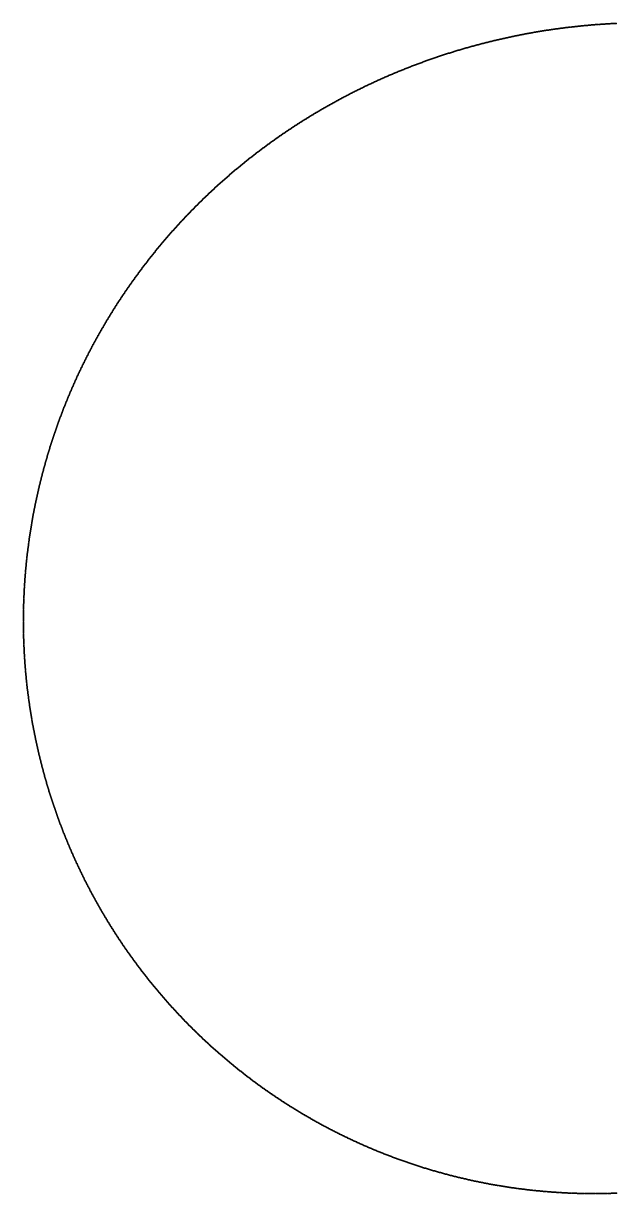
# Model space of a CAD drawing. Header units: metres. Extents: x -287 to 245, y -279 to 246.
# Drawn here: x -287 to -21, y -279 to 246 of the extents above; entities that cross this region are included whole.
import ezdxf

# ---------------------------------------------------------------- set-up
doc = ezdxf.new("R2010")
doc.units = ezdxf.units.M

msp = doc.modelspace()

# ---------------------------------------------------------------- linework, layer by layer
for p in [(-61.07, 241.41), (-60.62, 241.49), (-60.17, 241.57), (-59.71, 241.66), (-59.26, 241.74), (-58.8, 241.82), (-58.35, 241.9), (-57.89, 241.98), (-57.44, 242.06), (-56.98, 242.14), (-56.53, 242.21), (-56.07, 242.29), (-55.62, 242.36), (-55.16, 242.44), (-54.71, 242.51), (-54.25, 242.59), (-53.8, 242.66), (-53.34, 242.73), (-52.89, 242.8), (-52.43, 242.88), (-51.97, 242.95), (-51.52, 243.01), (-51.06, 243.08), (-50.6, 243.15), (-50.15, 243.22), (-49.69, 243.28), (-49.23, 243.35), (-48.78, 243.42), (-48.32, 243.48), (-47.86, 243.54), (-47.4, 243.61), (-46.95, 243.67), (-46.49, 243.73), (-46.03, 243.79), (-45.57, 243.85), (-45.12, 243.91), (-44.66, 243.97), (-44.2, 244.03), (-43.74, 244.08), (-43.29, 244.14), (-42.83, 244.19), (-42.37, 244.25), (-41.91, 244.3), (-41.45, 244.36), (-40.99, 244.41), (-40.53, 244.46), (-40.08, 244.51), (-39.62, 244.56), (-39.16, 244.61), (-38.7, 244.66), (-38.24, 244.71), (-37.78, 244.76), (-37.32, 244.8), (-36.86, 244.85), (-36.4, 244.9), (-35.94, 244.94), (-35.48, 244.98), (-35.03, 245.03), (-34.57, 245.07), (-34.11, 245.11), (-33.65, 245.15), (-33.19, 245.19), (-32.73, 245.23), (-32.27, 245.27), (-31.81, 245.31), (-31.35, 245.35), (-30.89, 245.38), (-30.43, 245.42), (-29.97, 245.45), (-29.51, 245.49), (-29.05, 245.52), (-28.59, 245.55), (-28.12, 245.59), (-27.66, 245.62), (-27.2, 245.65), (-26.74, 245.68), (-26.28, 245.71), (-25.82, 245.74), (-25.36, 245.76), (-24.9, 245.79), (-24.44, 245.82), (-23.98, 245.84), (-23.52, 245.87), (-23.06, 245.89), (-22.6, 245.91), (-22.13, 245.94), (-21.67, 245.96), (-21.21, 245.98), (-84.02, 236.2), (-83.58, 236.32), (-83.13, 236.44), (-82.69, 236.56), (-82.24, 236.67), (-81.79, 236.79), (-81.35, 236.91), (-80.9, 237.02), (-80.45, 237.14), (-80.01, 237.25), (-79.56, 237.36), (-79.11, 237.48), (-78.66, 237.59), (-78.21, 237.7), (-77.77, 237.81), (-77.32, 237.92), (-76.87, 238.03), (-76.42, 238.14), (-75.97, 238.25), (-75.52, 238.35), (-75.07, 238.46), (-74.62, 238.56), (-74.18, 238.67), (-73.73, 238.77), (-73.28, 238.88), (-72.83, 238.98), (-72.38, 239.08), (-71.93, 239.18), (-71.48, 239.28), (-71.02, 239.39), (-70.57, 239.48), (-70.12, 239.58), (-69.67, 239.68), (-69.22, 239.78), (-68.77, 239.87), (-68.32, 239.97), (-67.87, 240.07), (-67.41, 240.16), (-66.96, 240.25), (-66.51, 240.35), (-66.06, 240.44), (-65.61, 240.53), (-65.15, 240.62), (-64.7, 240.71), (-64.25, 240.8), (-63.79, 240.89), (-63.34, 240.98), (-62.89, 241.07), (-62.44, 241.15), (-61.98, 241.24), (-61.53, 241.32), (-101.25, 230.97), (-100.81, 231.12), (-100.37, 231.27), (-99.93, 231.41), (-99.5, 231.56), (-99.06, 231.7), (-98.62, 231.85), (-98.18, 231.99), (-97.74, 232.13), (-97.3, 232.27), (-96.86, 232.41), (-96.42, 232.56), (-95.98, 232.69), (-95.54, 232.83), (-95.1, 232.97), (-94.66, 233.11), (-94.22, 233.25), (-93.78, 233.38), (-93.34, 233.52), (-92.9, 233.65), (-92.45, 233.79), (-92.01, 233.92), (-91.57, 234.05), (-91.13, 234.18), (-90.69, 234.31), (-90.24, 234.45), (-89.8, 234.57), (-89.36, 234.7), (-88.91, 234.83), (-88.47, 234.96), (-88.03, 235.09), (-87.58, 235.21), (-87.14, 235.34), (-86.69, 235.46), (-86.25, 235.59), (-85.8, 235.71), (-85.36, 235.83), (-84.91, 235.96), (-84.47, 236.08), (-115.54, 225.73), (-115.11, 225.9), (-114.68, 226.07), (-114.26, 226.23), (-113.83, 226.4), (-113.4, 226.57), (-112.96, 226.74), (-112.53, 226.9), (-112.1, 227.07), (-111.67, 227.23), (-111.24, 227.4), (-110.81, 227.56), (-110.38, 227.72), (-109.94, 227.88), (-109.51, 228.05), (-109.08, 228.21), (-108.65, 228.37), (-108.21, 228.52), (-107.78, 228.68), (-107.35, 228.84), (-106.91, 229), (-106.48, 229.15), (-106.04, 229.31), (-105.61, 229.46), (-105.17, 229.62), (-104.74, 229.77), (-104.3, 229.92), (-103.87, 230.08), (-103.43, 230.23), (-102.99, 230.38), (-102.56, 230.53), (-102.12, 230.68), (-101.68, 230.83), (-127.86, 220.5), (-127.44, 220.69), (-127.02, 220.88), (-126.6, 221.07), (-126.18, 221.25), (-125.76, 221.44), (-125.33, 221.63), (-124.91, 221.81), (-124.49, 222), (-124.07, 222.18), (-123.64, 222.37), (-123.22, 222.55), (-122.79, 222.73), (-122.37, 222.91), (-121.95, 223.09), (-121.52, 223.27), (-121.1, 223.45), (-120.67, 223.63), (-120.24, 223.81), (-119.82, 223.99), (-119.39, 224.17), (-118.97, 224.34), (-118.54, 224.52), (-118.11, 224.69), (-117.68, 224.87), (-117.26, 225.04), (-116.83, 225.21), (-116.4, 225.38), (-115.97, 225.56), (-138.69, 215.32), (-138.28, 215.53), (-137.86, 215.73), (-137.45, 215.94), (-137.04, 216.15), (-136.62, 216.35), (-136.21, 216.55), (-135.8, 216.76), (-135.38, 216.96), (-134.97, 217.16), (-134.55, 217.37), (-134.13, 217.57), (-133.72, 217.77), (-133.3, 217.97), (-132.89, 218.16), (-132.47, 218.36), (-132.05, 218.56), (-131.63, 218.76), (-131.22, 218.95), (-130.8, 219.15), (-130.38, 219.34), (-129.96, 219.54), (-129.54, 219.73), (-129.12, 219.92), (-128.7, 220.12), (-128.28, 220.31), (-148.88, 209.91), (-148.47, 210.13), (-148.07, 210.36), (-147.67, 210.58), (-147.26, 210.8), (-146.86, 211.02), (-146.45, 211.24), (-146.05, 211.46), (-145.64, 211.68), (-145.23, 211.9), (-144.83, 212.12), (-144.42, 212.34), (-144.01, 212.56), (-143.61, 212.77), (-143.2, 212.99), (-142.79, 213.2), (-142.38, 213.42), (-141.97, 213.63), (-141.56, 213.85), (-141.15, 214.06), (-140.74, 214.27), (-140.33, 214.48), (-139.92, 214.69), (-139.51, 214.9), (-139.1, 215.11), (-157.66, 204.8), (-157.26, 205.04), (-156.87, 205.28), (-156.47, 205.52), (-156.07, 205.76), (-155.68, 205.99), (-155.28, 206.23), (-154.88, 206.46), (-154.49, 206.7), (-154.09, 206.93), (-153.69, 207.16), (-153.29, 207.4), (-152.89, 207.63), (-152.49, 207.86), (-152.09, 208.09), (-151.69, 208.32), (-151.29, 208.55), (-150.89, 208.78), (-150.49, 209), (-150.09, 209.23), (-149.68, 209.46), (-149.28, 209.68), (-165.86, 199.64), (-165.47, 199.89), (-165.08, 200.14), (-164.7, 200.39), (-164.31, 200.64), (-163.92, 200.89), (-163.53, 201.14), (-163.14, 201.39), (-162.75, 201.64), (-162.36, 201.89), (-161.97, 202.13), (-161.58, 202.38), (-161.19, 202.63), (-160.8, 202.87), (-160.41, 203.11), (-160.02, 203.36), (-159.62, 203.6), (-159.23, 203.84), (-158.84, 204.08), (-158.44, 204.32), (-158.05, 204.56), (-173.87, 194.19), (-173.49, 194.45), (-173.12, 194.72), (-172.74, 194.98), (-172.36, 195.25), (-171.98, 195.51), (-171.6, 195.77), (-171.22, 196.04), (-170.84, 196.3), (-170.46, 196.56), (-170.08, 196.82), (-169.7, 197.08), (-169.31, 197.34), (-168.93, 197.59), (-168.55, 197.85), (-168.17, 198.11), (-167.78, 198.37), (-167.4, 198.62), (-167.01, 198.88), (-166.63, 199.13), (-166.24, 199.38), (-180.95, 189.02), (-180.58, 189.29), (-180.21, 189.57), (-179.85, 189.85), (-179.48, 190.12), (-179.11, 190.4), (-178.73, 190.67), (-178.36, 190.95), (-177.99, 191.22), (-177.62, 191.49), (-177.25, 191.77), (-176.87, 192.04), (-176.5, 192.31), (-176.13, 192.58), (-175.75, 192.85), (-175.38, 193.12), (-175, 193.39), (-174.62, 193.65), (-174.25, 193.92), (-187.51, 183.91), (-187.15, 184.2), (-186.78, 184.49), (-186.42, 184.77), (-186.06, 185.06), (-185.7, 185.35), (-185.34, 185.63), (-184.97, 185.92), (-184.61, 186.2), (-184.25, 186.49), (-183.88, 186.77), (-183.52, 187.05), (-183.15, 187.34), (-182.79, 187.62), (-182.42, 187.9), (-182.06, 188.18), (-181.69, 188.46), (-181.32, 188.74), (-193.9, 178.61), (-193.55, 178.91), (-193.2, 179.21), (-192.85, 179.51), (-192.49, 179.8), (-192.14, 180.1), (-191.79, 180.4), (-191.43, 180.69), (-191.08, 180.99), (-190.72, 181.28), (-190.37, 181.58), (-190.01, 181.87), (-189.66, 182.16), (-189.3, 182.46), (-188.94, 182.75), (-188.58, 183.04), (-188.22, 183.33), (-187.86, 183.62), (-199.79, 173.42), (-199.45, 173.73), (-199.1, 174.04), (-198.76, 174.35), (-198.42, 174.66), (-198.07, 174.96), (-197.73, 175.27), (-197.38, 175.58), (-197.04, 175.88), (-196.69, 176.19), (-196.34, 176.49), (-196, 176.8), (-195.65, 177.1), (-195.3, 177.4), (-194.95, 177.7), (-194.6, 178.01), (-194.25, 178.31), (-205.52, 168.06), (-205.19, 168.38), (-204.85, 168.7), (-204.52, 169.02), (-204.19, 169.34), (-203.85, 169.66), (-203.51, 169.97), (-203.18, 170.29), (-202.84, 170.6), (-202.5, 170.92), (-202.17, 171.23), (-201.83, 171.55), (-201.49, 171.86), (-201.15, 172.18), (-200.81, 172.49), (-200.47, 172.8), (-200.13, 173.11), (-210.77, 162.87), (-210.45, 163.2), (-210.12, 163.53), (-209.8, 163.86), (-209.47, 164.18), (-209.15, 164.51), (-208.82, 164.83), (-208.49, 165.16), (-208.16, 165.48), (-207.83, 165.81), (-207.51, 166.13), (-207.18, 166.46), (-206.85, 166.78), (-206.52, 167.1), (-206.18, 167.42), (-205.85, 167.74), (-215.88, 157.54), (-215.56, 157.87), (-215.25, 158.21), (-214.93, 158.55), (-214.62, 158.88), (-214.3, 159.22), (-213.98, 159.55), (-213.66, 159.89), (-213.34, 160.22), (-213.02, 160.55), (-212.7, 160.89), (-212.38, 161.22), (-212.06, 161.55), (-211.74, 161.88), (-211.42, 162.21), (-211.09, 162.54), (-220.53, 152.41), (-220.23, 152.76), (-219.92, 153.1), (-219.61, 153.45), (-219.3, 153.79), (-218.99, 154.13), (-218.69, 154.48), (-218.38, 154.82), (-218.07, 155.16), (-217.76, 155.5), (-217.44, 155.84), (-217.13, 156.18), (-216.82, 156.52), (-216.51, 156.86), (-216.19, 157.2), (-225.05, 147.17), (-224.75, 147.52), (-224.46, 147.87), (-224.16, 148.23), (-223.86, 148.58), (-223.56, 148.93), (-223.26, 149.28), (-222.96, 149.63), (-222.66, 149.98), (-222.36, 150.33), (-222.05, 150.68), (-221.75, 151.02), (-221.45, 151.37), (-221.14, 151.72), (-220.84, 152.06), (-229.44, 141.81), (-229.15, 142.17), (-228.86, 142.53), (-228.57, 142.89), (-228.28, 143.25), (-227.99, 143.61), (-227.7, 143.97), (-227.41, 144.32), (-227.11, 144.68), (-226.82, 145.04), (-226.53, 145.39), (-226.23, 145.75), (-225.94, 146.1), (-225.64, 146.46), (-225.35, 146.81), (-233.4, 136.71), (-233.12, 137.07), (-232.84, 137.44), (-232.56, 137.81), (-232.28, 138.17), (-232, 138.54), (-231.72, 138.9), (-231.43, 139.27), (-231.15, 139.63), (-230.87, 140), (-230.58, 140.36), (-230.3, 140.72), (-230.01, 141.09), (-229.72, 141.45), (-237.24, 131.51), (-236.97, 131.88), (-236.7, 132.26), (-236.43, 132.63), (-236.16, 133), (-235.88, 133.38), (-235.61, 133.75), (-235.34, 134.12), (-235.06, 134.49), (-234.79, 134.86), (-234.51, 135.23), (-234.23, 135.6), (-233.96, 135.97), (-233.68, 136.34), (-240.95, 126.22), (-240.69, 126.6), (-240.43, 126.98), (-240.17, 127.36), (-239.91, 127.74), (-239.64, 128.12), (-239.38, 128.5), (-239.11, 128.88), (-238.85, 129.25), (-238.58, 129.63), (-238.31, 130.01), (-238.05, 130.38), (-237.78, 130.76), (-237.51, 131.14), (-244.54, 120.85), (-244.29, 121.23), (-244.03, 121.62), (-243.78, 122), (-243.53, 122.39), (-243.27, 122.78), (-243.02, 123.16), (-242.76, 123.54), (-242.51, 123.93), (-242.25, 124.31), (-241.99, 124.69), (-241.73, 125.08), (-241.47, 125.46), (-241.21, 125.84), (-247.75, 115.78), (-247.51, 116.17), (-247.26, 116.56), (-247.02, 116.95), (-246.77, 117.34), (-246.53, 117.73), (-246.28, 118.13), (-246.03, 118.51), (-245.79, 118.9), (-245.54, 119.29), (-245.29, 119.68), (-245.04, 120.07), (-244.79, 120.46), (-251.08, 110.24), (-250.84, 110.64), (-250.61, 111.03), (-250.37, 111.43), (-250.14, 111.83), (-249.9, 112.23), (-249.67, 112.62), (-249.43, 113.02), (-249.19, 113.41), (-248.95, 113.81), (-248.71, 114.2), (-248.47, 114.6), (-248.23, 114.99), (-247.99, 115.38), (-254.05, 105.02), (-253.82, 105.43), (-253.6, 105.83), (-253.37, 106.23), (-253.14, 106.64), (-252.92, 107.04), (-252.69, 107.44), (-252.46, 107.84), (-252.23, 108.24), (-252, 108.64), (-251.77, 109.04), (-251.54, 109.44), (-251.31, 109.84), (-256.9, 99.74), (-256.68, 100.15), (-256.47, 100.56), (-256.25, 100.97), (-256.03, 101.38), (-255.81, 101.78), (-255.6, 102.19), (-255.38, 102.6), (-255.16, 103), (-254.94, 103.41), (-254.71, 103.81), (-254.49, 104.22), (-254.27, 104.62), (-259.42, 94.81), (-259.21, 95.23), (-259.01, 95.64), (-258.8, 96.05), (-258.59, 96.46), (-258.38, 96.88), (-258.17, 97.29), (-257.96, 97.7), (-257.75, 98.11), (-257.54, 98.52), (-257.32, 98.93), (-257.11, 99.34), (-262.04, 89.41), (-261.84, 89.83), (-261.64, 90.25), (-261.44, 90.67), (-261.24, 91.08), (-261.04, 91.5), (-260.84, 91.91), (-260.64, 92.33), (-260.44, 92.74), (-260.24, 93.16), (-260.03, 93.57), (-259.83, 93.99), (-259.63, 94.4), (-264.53, 83.96), (-264.34, 84.38), (-264.15, 84.8), (-263.96, 85.22), (-263.77, 85.64), (-263.58, 86.06), (-263.39, 86.48), (-263.2, 86.9), (-263.01, 87.32), (-262.82, 87.74), (-262.62, 88.16), (-262.43, 88.58), (-262.23, 89), (-266.72, 78.87), (-266.54, 79.29), (-266.36, 79.72), (-266.18, 80.14), (-266, 80.57), (-265.82, 80.99), (-265.63, 81.42), (-265.45, 81.84), (-265.27, 82.27), (-265.08, 82.69), (-264.9, 83.11), (-264.71, 83.53), (-268.8, 73.74), (-268.63, 74.17), (-268.46, 74.59), (-268.29, 75.02), (-268.12, 75.45), (-267.94, 75.88), (-267.77, 76.31), (-267.6, 76.74), (-267.42, 77.16), (-267.25, 77.59), (-267.07, 78.02), (-266.89, 78.44), (-270.77, 68.56), (-270.61, 68.99), (-270.45, 69.43), (-270.29, 69.86), (-270.12, 70.29), (-269.96, 70.72), (-269.8, 71.15), (-269.63, 71.58), (-269.47, 72.02), (-269.3, 72.45), (-269.13, 72.88), (-268.97, 73.31), (-272.63, 63.35), (-272.48, 63.78), (-272.33, 64.22), (-272.18, 64.65), (-272.02, 65.09), (-271.87, 65.52), (-271.72, 65.96), (-271.56, 66.39), (-271.4, 66.83), (-271.25, 67.26), (-271.09, 67.69), (-270.93, 68.13), (-274.39, 58.09), (-274.25, 58.53), (-274.1, 58.97), (-273.96, 59.41), (-273.82, 59.85), (-273.67, 60.29), (-273.52, 60.72), (-273.38, 61.16), (-273.23, 61.6), (-273.08, 62.04), (-272.93, 62.47), (-272.78, 62.91), (-276.03, 52.8), (-275.9, 53.24), (-275.76, 53.69), (-275.63, 54.13), (-275.49, 54.57), (-275.36, 55.01), (-275.22, 55.45), (-275.09, 55.89), (-274.95, 56.33), (-274.81, 56.77), (-274.67, 57.21), (-274.53, 57.65), (-277.56, 47.48), (-277.44, 47.92), (-277.31, 48.37), (-277.19, 48.81), (-277.06, 49.26), (-276.94, 49.7), (-276.81, 50.14), (-276.68, 50.59), (-276.55, 51.03), (-276.42, 51.47), (-276.29, 51.92), (-276.16, 52.36), (-278.98, 42.13), (-278.86, 42.57), (-278.75, 43.02), (-278.63, 43.47), (-278.52, 43.91), (-278.4, 44.36), (-278.28, 44.81), (-278.16, 45.25), (-278.04, 45.7), (-277.92, 46.14), (-277.8, 46.59), (-277.68, 47.03), (-280.28, 36.74), (-280.18, 37.19), (-280.07, 37.64), (-279.97, 38.09), (-279.86, 38.54), (-279.75, 38.99), (-279.64, 39.44), (-279.53, 39.89), (-279.42, 40.33), (-279.31, 40.78), (-279.2, 41.23), (-279.09, 41.68), (-281.38, 31.78), (-281.28, 32.24), (-281.18, 32.69), (-281.09, 33.14), (-280.99, 33.59), (-280.89, 34.04), (-280.79, 34.49), (-280.69, 34.94), (-280.59, 35.39), (-280.49, 35.84), (-280.38, 36.29), (-282.46, 26.35), (-282.38, 26.81), (-282.29, 27.26), (-282.2, 27.71), (-282.11, 28.17), (-282.02, 28.62), (-281.93, 29.07), (-281.84, 29.52), (-281.75, 29.98), (-281.66, 30.43), (-281.57, 30.88), (-281.47, 31.33), (-283.35, 21.36), (-283.28, 21.81), (-283.2, 22.27), (-283.12, 22.72), (-283.04, 23.18), (-282.96, 23.63), (-282.88, 24.08), (-282.8, 24.54), (-282.71, 24.99), (-282.63, 25.45), (-282.55, 25.9), (-284.22, 15.89), (-284.15, 16.34), (-284.08, 16.8), (-284.01, 17.25), (-283.94, 17.71), (-283.87, 18.17), (-283.8, 18.62), (-283.73, 19.08), (-283.66, 19.53), (-283.58, 19.99), (-283.51, 20.45), (-283.43, 20.9), (-284.91, 10.86), (-284.85, 11.31), (-284.79, 11.77), (-284.73, 12.23), (-284.67, 12.69), (-284.61, 13.14), (-284.54, 13.6), (-284.48, 14.06), (-284.42, 14.51), (-284.35, 14.97), (-284.29, 15.43), (-285.55, 5.35), (-285.5, 5.81), (-285.45, 6.27), (-285.4, 6.73), (-285.35, 7.19), (-285.3, 7.65), (-285.24, 8.11), (-285.19, 8.56), (-285.14, 9.02), (-285.08, 9.48), (-285.02, 9.94), (-284.97, 10.4), (-286.04, 0.3), (-286, 0.76), (-285.96, 1.22), (-285.91, 1.68), (-285.87, 2.14), (-285.83, 2.6), (-285.78, 3.06), (-285.74, 3.52), (-285.69, 3.98), (-285.65, 4.44), (-285.6, 4.9), (-286.45, -5.22), (-286.42, -4.76), (-286.39, -4.3), (-286.36, -3.84), (-286.33, -3.38), (-286.3, -2.92), (-286.26, -2.46), (-286.23, -2), (-286.19, -1.54), (-286.15, -1.08), (-286.11, -0.62), (-286.08, -0.16), (-286.73, -10.29), (-286.71, -9.83), (-286.69, -9.37), (-286.67, -8.91), (-286.64, -8.45), (-286.62, -7.99), (-286.59, -7.53), (-286.57, -7.06), (-286.54, -6.6), (-286.51, -6.14), (-286.48, -5.68), (-286.92, -15.37), (-286.9, -14.9), (-286.89, -14.44), (-286.88, -13.98), (-286.86, -13.52), (-286.85, -13.06), (-286.83, -12.6), (-286.81, -12.14), (-286.79, -11.67), (-286.77, -11.21), (-286.76, -10.75), (-287, -20.44), (-287, -20.9), (-286.99, -19.52), (-286.99, -19.98), (-286.98, -18.6), (-286.98, -19.06), (-286.97, -18.13), (-286.96, -17.21), (-286.96, -17.67), (-286.95, -16.75), (-286.94, -16.29), (-286.93, -15.83), (-287, -21.36), (-287, -21.83), (-287, -22.29), (-287, -22.75), (-287, -23.21), (-287, -23.67), (-286.99, -24.13), (-286.99, -24.6), (-286.98, -25.06), (-286.98, -25.52), (-286.97, -25.98), (-286.96, -26.44), (-286.96, -26.9), (-286.95, -27.36), (-286.94, -27.83), (-286.93, -28.29), (-286.91, -28.75), (-286.9, -29.21), (-286.89, -29.67), (-286.88, -30.13), (-286.86, -30.59), (-286.84, -31.06), (-286.83, -31.52), (-286.81, -31.98), (-286.79, -32.44), (-286.77, -32.9), (-286.75, -33.36), (-286.73, -33.82), (-286.71, -34.28), (-286.69, -34.74), (-286.67, -35.21), (-286.64, -35.67), (-286.62, -36.13), (-286.59, -36.59), (-286.57, -37.05), (-286.54, -37.51), (-286.51, -37.97), (-286.48, -38.43), (-286.45, -38.89), (-286.42, -39.35), (-286.39, -39.81), (-286.36, -40.27), (-286.33, -40.73), (-286.29, -41.19), (-286.26, -41.65), (-286.22, -42.11), (-286.19, -42.57), (-286.15, -43.03), (-286.11, -43.49), (-286.07, -43.95), (-286.03, -44.41), (-285.99, -44.87), (-285.95, -45.33), (-285.91, -45.79), (-285.87, -46.25), (-285.82, -46.71), (-285.78, -47.17), (-285.73, -47.63), (-285.69, -48.09), (-285.64, -48.55), (-285.59, -49.01), (-285.54, -49.47), (-285.49, -49.93), (-285.44, -50.39), (-285.39, -50.84), (-285.34, -51.3), (-285.29, -51.76), (-285.24, -52.22), (-285.18, -52.68), (-285.13, -53.14), (-285.07, -53.59), (-285.01, -54.05), (-284.96, -54.51), (-284.9, -54.97), (-284.84, -55.43), (-284.78, -55.88), (-284.72, -56.34), (-284.66, -56.8), (-284.59, -57.26), (-284.53, -57.71), (-284.47, -58.17), (-284.4, -58.63), (-284.34, -59.08), (-284.27, -59.54), (-284.2, -60), (-284.13, -60.45), (-284.07, -60.91), (-284, -61.37), (-283.92, -61.82), (-283.85, -62.28), (-283.78, -62.73), (-283.71, -63.19), (-283.63, -63.65), (-283.56, -64.1), (-283.48, -64.56), (-283.41, -65.01), (-283.33, -65.47), (-283.25, -65.92), (-283.17, -66.38), (-283.09, -66.83), (-283.01, -67.29), (-282.93, -67.74), (-282.85, -68.19), (-282.77, -68.65), (-282.68, -69.1), (-282.6, -69.56), (-282.52, -70.01), (-282.43, -70.46), (-282.34, -70.92), (-282.25, -71.37), (-282.17, -71.82), (-282.08, -72.28), (-281.99, -72.73), (-281.9, -73.18), (-281.8, -73.63), (-281.71, -74.09), (-281.62, -74.54), (-281.52, -74.99), (-281.43, -75.44), (-281.33, -75.89), (-281.24, -76.34), (-281.14, -76.79), (-281.04, -77.25), (-280.94, -77.7), (-280.84, -78.15), (-280.74, -78.6), (-280.64, -79.05), (-280.54, -79.5), (-280.44, -79.95), (-280.33, -80.4), (-280.23, -80.85), (-280.12, -81.3), (-280.02, -81.75), (-279.91, -82.19), (-279.8, -82.64), (-279.69, -83.09), (-279.58, -83.54), (-279.47, -83.99), (-279.36, -84.44), (-279.25, -84.88), (-279.14, -85.33), (-279.02, -85.78), (-278.91, -86.23), (-278.8, -86.67), (-278.68, -87.12), (-278.56, -87.57), (-278.45, -88.01), (-278.33, -88.46), (-278.21, -88.91), (-278.09, -89.35), (-277.97, -89.8), (-277.85, -90.24), (-277.72, -90.69), (-277.6, -91.13), (-277.48, -91.58), (-277.35, -92.02), (-277.23, -92.47), (-277.1, -92.91), (-276.98, -93.35), (-276.85, -93.8), (-276.72, -94.24), (-276.59, -94.68), (-276.46, -95.13), (-276.33, -95.57), (-276.2, -96.01), (-276.07, -96.45), (-275.93, -96.9), (-275.8, -97.34), (-275.66, -97.78), (-275.53, -98.22), (-275.39, -98.66), (-275.25, -99.1), (-275.12, -99.54), (-274.98, -99.98), (-274.84, -100.42), (-274.7, -100.86), (-274.56, -101.3), (-274.41, -101.74), (-274.27, -102.18), (-274.13, -102.62), (-273.98, -103.06), (-273.84, -103.49), (-273.69, -103.93), (-273.55, -104.37), (-273.4, -104.81), (-273.25, -105.24), (-273.1, -105.68), (-272.95, -106.12), (-272.8, -106.55), (-272.65, -106.99), (-272.5, -107.43), (-272.35, -107.86), (-272.19, -108.3), (-272.04, -108.73), (-271.88, -109.17), (-271.73, -109.6), (-271.57, -110.04), (-271.41, -110.47), (-271.25, -110.9), (-271.09, -111.34), (-270.94, -111.77), (-270.77, -112.2), (-270.61, -112.63), (-270.45, -113.07), (-270.29, -113.5), (-270.12, -113.93), (-269.96, -114.36), (-269.79, -114.79), (-269.63, -115.22), (-269.46, -115.65), (-269.29, -116.08), (-269.13, -116.51), (-268.96, -116.94), (-268.79, -117.37), (-268.62, -117.8), (-268.45, -118.23), (-268.27, -118.66), (-268.1, -119.09), (-267.93, -119.51), (-267.75, -119.94), (-267.58, -120.37), (-267.4, -120.79), (-267.23, -121.22), (-267.05, -121.65), (-266.87, -122.07), (-266.69, -122.5), (-266.51, -122.92), (-266.33, -123.35), (-266.15, -123.77), (-265.97, -124.2), (-265.78, -124.62), (-265.6, -125.04), (-265.42, -125.47), (-265.23, -125.89), (-265.05, -126.31), (-264.86, -126.73), (-264.67, -127.16), (-264.48, -127.58), (-264.3, -128), (-264.11, -128.42), (-263.92, -128.84), (-263.72, -129.26), (-263.53, -129.68), (-263.34, -130.1), (-263.15, -130.52), (-262.95, -130.94), (-262.76, -131.36), (-262.56, -131.77), (-262.37, -132.19), (-262.17, -132.61), (-261.97, -133.03), (-261.77, -133.44), (-261.57, -133.86), (-261.37, -134.28), (-261.17, -134.69), (-260.97, -135.11), (-260.77, -135.52), (-260.57, -135.94), (-260.36, -136.35), (-260.16, -136.76), (-259.95, -137.18), (-259.75, -137.59), (-259.54, -138), (-259.33, -138.42), (-259.13, -138.83), (-258.92, -139.24), (-258.71, -139.65), (-258.5, -140.06), (-258.29, -140.47), (-258.07, -140.88), (-257.86, -141.29), (-257.65, -141.7), (-257.43, -142.11), (-257.22, -142.52), (-257, -142.93), (-256.79, -143.33), (-256.57, -143.74), (-256.35, -144.15), (-256.13, -144.55), (-255.92, -144.96), (-255.7, -145.37), (-255.47, -145.77), (-255.25, -146.18), (-255.03, -146.58), (-254.81, -146.99), (-254.58, -147.39), (-254.36, -147.79), (-254.14, -148.2), (-253.91, -148.6), (-253.68, -149), (-253.46, -149.4), (-253.23, -149.8), (-253, -150.21), (-252.77, -150.61), (-252.54, -151.01), (-252.31, -151.41), (-252.08, -151.81), (-251.85, -152.2), (-251.61, -152.6), (-251.38, -153), (-251.15, -153.4), (-250.91, -153.8), (-250.67, -154.19), (-250.44, -154.59), (-250.2, -154.98), (-249.96, -155.38), (-249.72, -155.78), (-249.49, -156.17), (-249.25, -156.56), (-249, -156.96), (-248.76, -157.35), (-248.52, -157.74), (-248.28, -158.14), (-248.03, -158.53), (-247.79, -158.92), (-247.55, -159.31), (-247.3, -159.7), (-247.05, -160.09), (-246.81, -160.48), (-246.56, -160.87), (-246.31, -161.26), (-246.06, -161.65), (-245.81, -162.04), (-245.56, -162.42), (-245.31, -162.81), (-245.06, -163.2), (-244.8, -163.58), (-244.55, -163.97), (-244.3, -164.36), (-244.04, -164.74), (-243.78, -165.12), (-243.53, -165.51), (-243.27, -165.89), (-243.01, -166.27), (-242.76, -166.66), (-242.5, -167.04), (-242.24, -167.42), (-241.98, -167.8), (-241.72, -168.18), (-241.45, -168.56), (-241.19, -168.94), (-240.93, -169.32), (-240.66, -169.7), (-240.4, -170.08), (-240.13, -170.46), (-239.87, -170.83), (-239.6, -171.21), (-239.33, -171.59), (-239.07, -171.96), (-238.8, -172.34), (-238.53, -172.71), (-238.26, -173.09), (-237.99, -173.46), (-237.72, -173.83), (-237.44, -174.21), (-237.17, -174.58), (-236.9, -174.95), (-236.62, -175.32), (-236.35, -175.69), (-236.07, -176.06), (-235.8, -176.43), (-235.52, -176.8), (-235.24, -177.17), (-234.97, -177.54), (-234.69, -177.91), (-234.41, -178.27), (-234.13, -178.64), (-233.85, -179.01), (-233.56, -179.37), (-233.28, -179.74), (-233, -180.1), (-232.72, -180.47), (-232.43, -180.83), (-232.15, -181.19), (-231.86, -181.56), (-231.58, -181.92), (-231.29, -182.28), (-231, -182.64), (-230.71, -183), (-230.43, -183.36), (-230.14, -183.72), (-229.85, -184.08), (-229.56, -184.44), (-229.26, -184.8), (-228.97, -185.16), (-228.68, -185.51), (-228.39, -185.87), (-228.09, -186.23), (-227.8, -186.58), (-227.5, -186.94), (-227.21, -187.29), (-226.91, -187.64), (-226.61, -188), (-226.32, -188.35), (-226.02, -188.7), (-225.72, -189.05), (-225.42, -189.41), (-225.12, -189.76), (-224.82, -190.11), (-224.52, -190.46), (-224.22, -190.81), (-223.91, -191.15), (-223.61, -191.5), (-223.31, -191.85), (-223, -192.2), (-222.7, -192.54), (-222.39, -192.89), (-222.08, -193.23), (-221.78, -193.58), (-221.47, -193.92), (-221.16, -194.27), (-220.85, -194.61), (-220.54, -194.95), (-220.23, -195.29), (-219.92, -195.63), (-219.61, -195.97), (-219.3, -196.31), (-218.99, -196.65), (-218.67, -196.99), (-218.36, -197.33), (-218.04, -197.67), (-217.73, -198.01), (-217.41, -198.34), (-217.1, -198.68), (-216.78, -199.01), (-216.46, -199.35), (-216.15, -199.68), (-215.83, -200.02), (-215.51, -200.35), (-215.19, -200.68), (-214.87, -201.02), (-214.55, -201.35), (-214.22, -201.68), (-213.9, -202.01), (-213.58, -202.34), (-213.26, -202.67), (-212.93, -203), (-212.61, -203.33), (-212.28, -203.65), (-211.96, -203.98), (-211.63, -204.31), (-211.3, -204.63), (-210.97, -204.96), (-210.65, -205.28), (-210.32, -205.61), (-209.99, -205.93), (-209.66, -206.25), (-209.33, -206.57), (-209, -206.9), (-208.67, -207.22), (-208.33, -207.54), (-208, -207.86), (-207.67, -208.18), (-207.33, -208.49), (-207, -208.81), (-206.66, -209.13), (-206.33, -209.45), (-205.99, -209.76), (-205.65, -210.08), (-205.32, -210.39), (-204.98, -210.71), (-204.64, -211.02), (-204.3, -211.33), (-203.96, -211.65), (-203.62, -211.96), (-203.28, -212.27), (-202.94, -212.58), (-202.6, -212.89), (-202.25, -213.2), (-201.91, -213.51), (-201.57, -213.82), (-201.22, -214.12), (-200.88, -214.43), (-200.53, -214.74), (-200.19, -215.04), (-199.84, -215.35), (-199.49, -215.65), (-199.15, -215.96), (-198.8, -216.26), (-198.45, -216.56), (-198.1, -216.86), (-197.75, -217.16), (-197.4, -217.46), (-197.05, -217.76), (-196.7, -218.06), (-196.35, -218.36), (-195.99, -218.66), (-195.64, -218.96), (-195.29, -219.25), (-194.93, -219.55), (-194.58, -219.85), (-194.22, -220.14), (-193.87, -220.44), (-193.51, -220.73), (-193.16, -221.02), (-192.8, -221.31), (-192.44, -221.61), (-192.08, -221.9), (-191.72, -222.19), (-191.36, -222.48), (-191, -222.77), (-190.64, -223.05), (-190.28, -223.34), (-189.92, -223.63), (-189.56, -223.91), (-189.2, -224.2), (-188.83, -224.49), (-188.47, -224.77), (-188.11, -225.05), (-187.74, -225.34), (-187.38, -225.62), (-187.01, -225.9), (-186.64, -226.18), (-186.28, -226.46), (-185.91, -226.74), (-185.54, -227.02), (-185.17, -227.3), (-184.81, -227.58), (-184.44, -227.85), (-184.07, -228.13), (-183.7, -228.41), (-183.33, -228.68), (-182.96, -228.95), (-182.58, -229.23), (-182.21, -229.5), (-181.84, -229.77), (-181.47, -230.05), (-181.09, -230.32), (-180.72, -230.59), (-180.34, -230.86), (-179.97, -231.12), (-179.59, -231.39), (-179.22, -231.66), (-178.84, -231.93), (-178.46, -232.19), (-178.08, -232.46), (-177.71, -232.72), (-177.33, -232.99), (-176.95, -233.25), (-176.57, -233.51), (-176.19, -233.78), (-175.81, -234.04), (-175.43, -234.3), (-175.05, -234.56), (-174.67, -234.82), (-174.28, -235.08), (-173.9, -235.33), (-173.52, -235.59), (-173.13, -235.85), (-172.75, -236.1), (-172.37, -236.36), (-171.98, -236.61), (-171.59, -236.87), (-171.21, -237.12), (-170.82, -237.37), (-170.44, -237.62), (-170.05, -237.88), (-169.66, -238.13), (-169.27, -238.38), (-168.88, -238.62), (-168.49, -238.87), (-168.1, -239.12), (-167.71, -239.37), (-167.32, -239.61), (-166.93, -239.86), (-166.54, -240.1), (-166.15, -240.35), (-165.76, -240.59), (-165.36, -240.83), (-164.97, -241.07), (-164.58, -241.31), (-164.18, -241.55), (-163.79, -241.79), (-163.39, -242.03), (-163, -242.27), (-162.6, -242.51), (-162.21, -242.75), (-161.81, -242.98), (-161.41, -243.22), (-161.02, -243.45), (-160.62, -243.69), (-160.22, -243.92), (-159.82, -244.15), (-159.42, -244.38), (-159.02, -244.61), (-158.62, -244.84), (-158.22, -245.07), (-157.82, -245.3), (-157.42, -245.53), (-157.02, -245.76), (-156.61, -245.98), (-156.21, -246.21), (-155.81, -246.43), (-155.41, -246.66), (-155, -246.88), (-154.6, -247.11), (-154.19, -247.33), (-153.79, -247.55), (-153.38, -247.77), (-152.98, -247.99), (-152.57, -248.21), (-152.16, -248.43), (-151.76, -248.65), (-151.35, -248.86), (-150.94, -249.08), (-150.53, -249.29), (-150.13, -249.51), (-149.72, -249.72), (-149.31, -249.94), (-148.9, -250.15), (-148.49, -250.36), (-148.08, -250.57), (-147.67, -250.78), (-147.26, -250.99), (-146.84, -251.2), (-146.43, -251.41), (-146.02, -251.62), (-145.61, -251.82), (-145.19, -252.03), (-144.78, -252.23), (-144.37, -252.44), (-143.95, -252.64), (-143.54, -252.84), (-143.12, -253.05), (-142.71, -253.25), (-142.29, -253.45), (-141.87, -253.65), (-141.46, -253.85), (-141.04, -254.04), (-140.62, -254.24), (-140.21, -254.44), (-139.79, -254.63), (-139.37, -254.83), (-138.95, -255.02), (-138.53, -255.22), (-138.11, -255.41), (-137.69, -255.6), (-137.27, -255.79), (-136.85, -255.99), (-136.43, -256.18), (-136.01, -256.36), (-135.59, -256.55), (-135.17, -256.74), (-134.75, -256.93), (-134.33, -257.11), (-133.9, -257.3), (-133.48, -257.48), (-133.06, -257.67), (-132.63, -257.85), (-132.21, -258.03), (-131.78, -258.21), (-131.36, -258.4), (-130.93, -258.58), (-130.51, -258.75), (-130.08, -258.93), (-129.66, -259.11), (-129.23, -259.29), (-128.8, -259.46), (-128.38, -259.64), (-127.95, -259.81), (-127.52, -259.99), (-127.09, -260.16), (-126.67, -260.33), (-126.24, -260.5), (-125.81, -260.67), (-125.38, -260.84), (-124.95, -261.01), (-124.52, -261.18), (-124.09, -261.35), (-123.66, -261.52), (-123.23, -261.68), (-122.8, -261.85), (-122.37, -262.01), (-121.94, -262.17), (-121.5, -262.34), (-121.07, -262.5), (-120.64, -262.66), (-120.21, -262.82), (-119.77, -262.98), (-119.34, -263.14), (-118.91, -263.3), (-118.47, -263.46), (-118.04, -263.61), (-117.6, -263.77), (-117.17, -263.92), (-116.73, -264.08), (-116.3, -264.23), (-115.86, -264.38), (-115.43, -264.53), (-114.99, -264.69), (-114.55, -264.84), (-114.12, -264.99), (-113.68, -265.13), (-113.24, -265.28), (-112.81, -265.43), (-112.37, -265.58), (-111.93, -265.72), (-111.49, -265.87), (-111.05, -266.01), (-110.62, -266.15), (-110.18, -266.3), (-109.74, -266.44), (-109.3, -266.58), (-108.86, -266.72), (-108.42, -266.86), (-107.98, -267), (-107.54, -267.13), (-107.1, -267.27), (-106.65, -267.41), (-106.21, -267.54), (-105.77, -267.68), (-105.33, -267.81), (-104.89, -267.94), (-104.45, -268.07), (-104, -268.21), (-103.56, -268.34), (-103.12, -268.47), (-102.67, -268.59), (-102.23, -268.72), (-101.79, -268.85), (-101.34, -268.98), (-100.9, -269.1), (-100.46, -269.23), (-100.01, -269.35), (-99.57, -269.47), (-99.12, -269.6), (-98.68, -269.72), (-98.23, -269.84), (-97.78, -269.96), (-97.34, -270.08), (-96.89, -270.2), (-96.45, -270.32), (-96, -270.43), (-95.55, -270.55), (-95.11, -270.66), (-94.66, -270.78), (-94.21, -270.89), (-93.76, -271), (-93.32, -271.12), (-92.87, -271.23), (-92.42, -271.34), (-91.97, -271.45), (-91.52, -271.56), (-91.07, -271.66), (-90.63, -271.77), (-90.18, -271.88), (-89.73, -271.98), (-89.28, -272.09), (-88.83, -272.19), (-88.38, -272.29), (-87.93, -272.4), (-87.48, -272.5), (-87.03, -272.6), (-86.58, -272.7), (-86.13, -272.8), (-85.67, -272.9), (-85.22, -272.99), (-84.77, -273.09), (-84.32, -273.19), (-83.87, -273.28), (-83.42, -273.38), (-82.97, -273.47), (-82.51, -273.56), (-82.06, -273.65), (-81.61, -273.74), (-81.16, -273.83), (-80.7, -273.92), (-80.25, -274.01), (-79.8, -274.1), (-79.34, -274.19), (-78.89, -274.27), (-78.44, -274.36), (-77.98, -274.44), (-77.53, -274.52), (-77.07, -274.61), (-76.62, -274.69), (-76.17, -274.77), (-75.71, -274.85), (-75.26, -274.93), (-74.8, -275.01), (-74.35, -275.09), (-73.89, -275.16), (-73.44, -275.24), (-72.98, -275.32), (-72.53, -275.39), (-72.07, -275.46), (-71.61, -275.54), (-71.16, -275.61), (-70.7, -275.68), (-70.25, -275.75), (-69.79, -275.82), (-69.33, -275.89), (-68.88, -275.96), (-68.42, -276.02), (-67.96, -276.09), (-67.51, -276.16), (-67.05, -276.22), (-66.59, -276.28), (-66.14, -276.35), (-65.68, -276.41), (-65.22, -276.47), (-64.76, -276.53), (-64.31, -276.59), (-63.85, -276.65), (-63.39, -276.71), (-62.93, -276.77), (-62.47, -276.82), (-62.02, -276.88), (-61.56, -276.93), (-61.1, -276.99), (-60.64, -277.04), (-60.18, -277.09), (-59.72, -277.14), (-59.26, -277.2), (-58.81, -277.25), (-58.35, -277.29), (-57.89, -277.34), (-57.43, -277.39), (-56.97, -277.44), (-56.51, -277.48), (-56.05, -277.53), (-55.59, -277.57), (-55.13, -277.62), (-54.67, -277.66), (-54.21, -277.7), (-53.75, -277.74), (-53.29, -277.78), (-52.83, -277.82), (-52.37, -277.86), (-51.91, -277.9), (-51.45, -277.93), (-50.99, -277.97), (-50.53, -278), (-50.07, -278.04), (-49.61, -278.07), (-49.15, -278.1), (-48.69, -278.14), (-48.23, -278.17), (-47.77, -278.2), (-47.31, -278.23), (-46.85, -278.26), (-46.39, -278.28), (-45.93, -278.31), (-45.47, -278.34), (-45.01, -278.36), (-44.54, -278.39), (-44.08, -278.41), (-43.62, -278.43), (-43.16, -278.45), (-42.7, -278.48), (-42.24, -278.5), (-41.78, -278.52), (-41.32, -278.53), (-40.86, -278.55), (-40.4, -278.57), (-39.93, -278.59), (-39.47, -278.6), (-39.01, -278.62), (-38.55, -278.63), (-38.09, -278.64), (-37.63, -278.65), (-37.17, -278.67), (-36.7, -278.68), (-36.24, -278.69), (-35.78, -278.69), (-35.32, -278.7), (-34.86, -278.71), (-34.4, -278.72), (-33.94, -278.72), (-33.47, -278.73), (-33.01, -278.73), (-32.55, -278.73), (-32.09, -278.74), (-31.63, -278.74), (-31.17, -278.74), (-30.7, -278.74), (-30.24, -278.74), (-29.78, -278.74), (-29.32, -278.73), (-28.86, -278.73), (-28.4, -278.72), (-27.94, -278.72), (-27.47, -278.71), (-27.01, -278.71), (-26.55, -278.7), (-26.09, -278.69), (-25.63, -278.68), (-25.17, -278.67), (-24.7, -278.66), (-24.24, -278.65), (-23.78, -278.64), (-23.32, -278.62), (-22.86, -278.61), (-22.4, -278.6), (-21.94, -278.58), (-21.48, -278.56), (-21.01, -278.55)]:
    msp.add_point(p)

doc.saveas('drawing.dxf')
